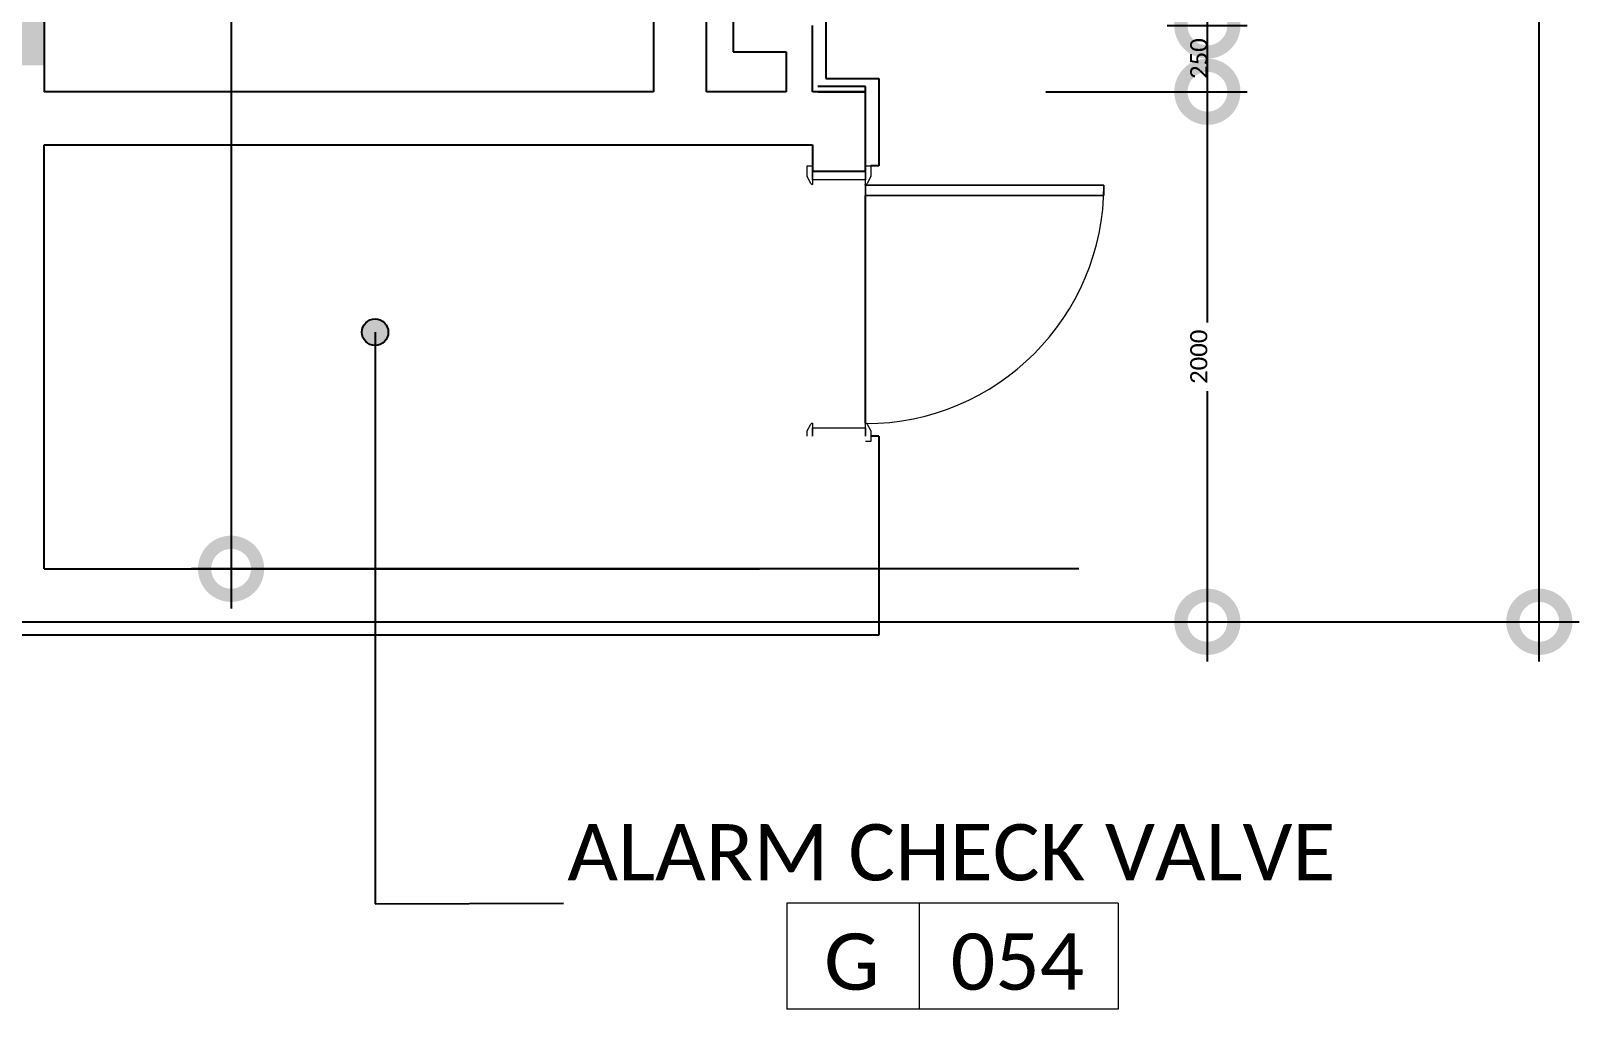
# Model space of a CAD drawing. Header units: metres. Extents: x 22.6 to 101.3, y 9.4 to 67.4.
# Drawn here: x 91.34 to 97.19, y 36.89 to 40.58 of the extents above; entities that cross this region are included whole.
import ezdxf

# ---------------------------------------------------------------- set-up
doc = ezdxf.new("R2010")
doc.units = ezdxf.units.M
doc.linetypes.add('ECG_Line-Ptrn-Sold', pattern=[9144.001000000002, 9144.000000000002, -0.001])
doc.layers.add('00', color=252, linetype='Continuous')
for name, color, linetype, lineweight in [('A-DIM', 7, 'Continuous', 5), ('A-DOOR', 5, 'Continuous', 5), ('A-TEXT', 7, 'ECG_Line-Ptrn-Sold', 13)]:
    doc.layers.add(name, color=color, linetype=linetype, lineweight=lineweight)
doc.styles.add('Calibri', font='calibri.ttf', dxfattribs={"height": 0.2126391096979332})
doc.dimstyles.new('ECG_Dimn-Detl-100', dxfattribs={"dimscale": 0.3048, "dimtxt": 0.25, "dimasz": 1.312335958005249, "dimexe": 0.4921259842519685, "dimexo": 0.0625, "dimgap": 0, "dimtad": 1, "dimdec": 0, "dimlfac": 1000, "dimzin": 0, "dimdsep": 46, "dimtxsty": 'Calibri', "dimblk1": 'DOTSMALL', "dimblk2": 'DOTSMALL', "dimsah": 1, "dimcen": 0.09, "dimdle": 0.4921259842519685, "dimazin": 0, "dimtfac": 1, "dimtdec": 4, "dimtix": 1, "dimtmove": 0, "dimatfit": 3, "dimfxl": 0.4921259842519685, "dimfxlon": 1, "dimtvp": 1, "dimtolj": 1, "dimtzin": 0, "dimarcsym": 2})
doc.dimstyles.new('ECG_Dimn-Detl-100_2', dxfattribs={"dimscale": 0.3048, "dimtxt": 0.25, "dimasz": 1.312335958005249, "dimexe": 0.4921259842519685, "dimexo": 0.0625, "dimgap": 0, "dimtad": 1, "dimdec": 0, "dimlfac": 1000, "dimzin": 0, "dimdsep": 46, "dimtxsty": 'Calibri', "dimblk1": 'DOTSMALL', "dimblk2": 'DOTSMALL', "dimsah": 1, "dimcen": 0.09, "dimdle": 0.4921259842519685, "dimazin": 0, "dimtfac": 1, "dimtdec": 4, "dimtix": 1, "dimtmove": 0, "dimatfit": 3, "dimfxl": 0.4921259842519685, "dimfxlon": 1, "dimtvp": 1, "dimtolj": 1, "dimtzin": 0, "dimarcsym": 2})

# ---------------------------------------------------------------- blocks, each defined once
blk = doc.blocks.new('ECG_ Door-Single Leaf-Gnrc - 1000x2200 mm-V56-GROUND FLOOR PLAN')
at = {"layer": 'A-DOOR'}
for p, q in [((-0.4999999999997474, 0.12), (-0.4800000000000015, 0.12)), ((-0.4800000000000015, 0.12), (-0.4540000000000016, 0.106)), ((0.4539999999999911, 0.106), (0.4799999999999908, 0.12)), ((0.4799999999999908, 0.12), (0.5199999999999909, 0.12)), ((0.5199999999999909, 0.12), (0.5199999999999909, 0.1000000000000001)), ((-0.4500000000000016, 0.1000000000000001), (-0.4999999999997487, 0.1000000000000001)), ((-0.5000000000003211, 0.1), (-0.4680000000003104, 0.1)), ((-0.4680000000003104, 0.1), (-0.4680000000003104, -0.1000000000009699)), ((0.4999999999999922, 0.1000000000000001), (0.449999999999991, 0.1000000000000001)), ((0.4679999999996772, 0.1), (0.4999999999996882, 0.1)), ((0.4679999999996772, -0.1000000000009699), (0.4679999999996772, 0.1)), ((-0.5200000000000015, -0.1200000000009713), (-0.5200000000000017, -0.1000000000009748)), ((-0.4999999999997488, -0.1000000000009738), (-0.4500000000000015, -0.1000000000009713)), ((-0.4680000000003104, -0.1000000000009699), (-0.5000000000003211, -0.1000000000009699)), ((-0.4540000000000017, -0.1060000000009713), (-0.4800000000000013, -0.1200000000009744)), ((0.407999999999996, -0.1000000000009684), (0.447999999999996, -0.1000000000009684)), ((0.407999999999996, -1.000000000000968), (0.407999999999996, -0.1000000000009684)), ((0.4079999999999928, -0.1000000000009683), (0.4079999999999928, -1.000000000000968)), ((0.4479999999999928, -0.1000000000009683), (0.4079999999999928, -0.1000000000009683)), ((0.447999999999996, -0.1000000000009682), (0.447999999999996, -1.000000000000968)), ((0.4479999999999928, -1.000000000000968), (0.4479999999999928, -0.1000000000009682)), ((0.4499999999999915, -0.1000000000009685), (0.4999999999999952, -0.1000000000009682)), ((0.4799999999999915, -0.1200000000009682), (0.4539999999999915, -0.1060000000009683)), ((0.4999999999996882, -0.1000000000009699), (0.4679999999996772, -0.1000000000009699)), ((0.5199999999999915, -0.100000000000968), (0.5199999999999916, -0.1200000000009679)), ((-0.4800000000000013, -0.1200000000009744), (-0.5200000000000015, -0.1200000000009713)), ((0.5199999999999916, -0.1200000000009679), (0.4799999999999915, -0.1200000000009682)), ((0.447999999999996, -1.000000000000968), (0.407999999999996, -1.000000000000968)), ((0.4079999999999928, -1.000000000000968), (0.4479999999999928, -1.000000000000968))]:
    blk.add_line(p, q, dxfattribs=at)
for centre, radius, start, end in [((-0.4580000000000015, 0.099), 0.008062257748298529, 7.125016348902825, 60.25511870305812), ((0.4579999999999909, 0.099), 0.008062257748298515, 119.7448812969415, 172.8749836510976), ((-0.4580000000000015, -0.09900000000097124), 0.008062257748298515, 299.7448812969407, 352.8749836510972), ((0.4479999999999913, -0.1000000000009636), 0.9000000000000054, 180.0000000000001, 269.9999999999997), ((0.4579999999999915, -0.0990000000009683), 0.008062257748298577, 187.1250163489029, 240.2551187030579)]:
    blk.add_arc(centre, radius, start, end, dxfattribs=at)
blk = doc.blocks.new('ECG_G-Tag-Room - ECG_G-Tag-Room-Engl-1568319-GROUND FLOOR PLAN')
at = {"layer": 'A-TEXT'}
for p, q in [((-0.006249999999999996, 0), (-0.006249999999999996, -0.004)), ((0.00625, 0), (-0.006249999999999996, 0)), ((-0.001249999999999994, -0.004), (-0.001249999999999987, 0)), ((0.00625, 0), (0.00625, -0.004)), ((0.006250000000000001, -0.004), (-0.006249999999999996, -0.004))]:
    blk.add_line(p, q, dxfattribs=at)
blk = doc.blocks.new('_DotSmall')
at = {"color": 0, "linetype": 'ByBlock', "const_width": 0.5}
blk.add_lwpolyline([(-0.0625, 0, 1), (0.0625, 0, 1)], format="xyb", close=True, dxfattribs=at)

msp = doc.modelspace()

# ---------------------------------------------------------------- hatches: boundary and pattern name
at = {"layer": '00'}
h = msp.add_hatch(color=252, dxfattribs=at)
h.paths.add_polyline_path([(91.29393060839786, 40.44732717912517), (91.39393060839784, 40.44732717912517), (91.39393060839784, 40.74732717912519), (91.24393060839785, 40.74732717912519), (91.24393060839785, 40.44732717912517)], flags=0)
h.paths.add_polyline_path([(87.74393060839786, 40.44732717912521), (87.74393060839782, 40.74732717912522), (87.59393060839783, 40.74732717912522), (87.59393060839778, 40.44732717912521)], flags=0)
h = msp.add_hatch(color=252, dxfattribs=at)
edge = h.paths.add_edge_path(flags=0)
edge.add_arc((92.64286752204038, 39.44002395416946), 0.04999999999999716, 0, 360)

# ---------------------------------------------------------------- linework, layer by layer
at = {"layer": '00', "color": 252}
for p, q in [((91.39393060839777, 47.34732717912512), (91.39393060839775, 40.34732717912514)), ((93.69393060839768, 41.09732717912629), (93.69393060839768, 40.34732717912514)), ((93.89393060839767, 40.34732717912514), (93.89393060839767, 40.99732717912663)), ((93.99393060839738, 40.99732717912663), (93.99393060839738, 40.4973271791266)), ((94.34393060839753, 40.64732717912659), (94.34393060839753, 40.39732717912513)), ((94.29393060839772, 40.34732717912514), (94.29393060839772, 40.59732717912658)), ((93.99393060839738, 40.4973271791266), (94.19393060839774, 40.4973271791266)), ((94.19393060839774, 40.4973271791266), (94.19393060839774, 40.34732717912514)), ((94.34393060839753, 40.39732717912513), (94.54393060839777, 40.39732717912513)), ((94.54393060839777, 40.39732717912513), (94.54393060839777, 40.06732717912489)), ((93.69393060839772, 40.34732717912511), (91.39393060839775, 40.34732717912514)), ((94.19393060839774, 40.34732717912511), (93.89393060839767, 40.34732717912507)), ((94.49393060839775, 40.3473271791264), (94.29393060839776, 40.3473271791264)), ((94.49393060839775, 40.36732717912514), (94.31393060839771, 40.36732717912514)), ((94.31393060839771, 40.34732717912511), (94.49393060839775, 40.34732717912511)), ((94.49393060839775, 40.34732717912511), (94.49393060839775, 40.36732717912514)), ((94.49393060839775, 40.0473271791249), (94.49393060839775, 40.3473271791264)), ((91.39393060839772, 38.54732717912493), (91.39393060839775, 40.14732717912512)), ((91.39393060839775, 40.14732717912512), (94.29393060839776, 40.14732717912512)), ((94.29393060839779, 40.14732717912512), (94.29393060839776, 40.0473271791249)), ((94.29393060839776, 40.0473271791249), (94.49393060839775, 40.0473271791249)), ((94.54393060839777, 40.06732717912489), (94.51393060839868, 40.06732717912489)), ((94.49393060839769, 39.9953271791249), (94.49393060839769, 39.99732717912489)), ((94.4939306083977, 39.0973271791249), (94.49393060839769, 39.95532717912491)), ((92.64286752204038, 39.44002395416946), (92.64286752204038, 37.2830977526588)), ((94.54393060839777, 39.04732717912516), (94.51393060839868, 39.04732717912516)), ((94.54393060839777, 39.04732717912516), (94.54393060839777, 38.29732717912491)), ((91.39393060839772, 38.54732717912493), (94.09393060839771, 38.54732717912491)), ((91.09393060839774, 38.34732717912493), (94.09393060839771, 38.3473271791249)), ((94.54393060839777, 38.29732717912491), (91.04393060839774, 38.29732717912492)), ((92.64286752204038, 37.2830977526588), (93.35395643633575, 37.28638905354893))]:
    msp.add_line(p, q, dxfattribs=at)
msp.add_circle((92.64286752204038, 39.44002395416946), 0.04999999999999716, dxfattribs=at)

# ---------------------------------------------------------------- block references
at = {"layer": '00', "color": 252, "rotation": 89.99999999999953}
msp.add_blockref('ECG_ Door-Single Leaf-Gnrc - 1000x2200 mm-V56-GROUND FLOOR PLAN', (94.39393060839772, 39.54732717912491), dxfattribs=at)
at = {"layer": '00', "color": 252, "xscale": 99.99999999999993, "yscale": 99.99999999999993, "zscale": 99.99999999999993}
msp.add_blockref('ECG_G-Tag-Room - ECG_G-Tag-Room-Engl-1568319-GROUND FLOOR PLAN', (94.82255445774898, 37.28638905354893), dxfattribs=at)

# ---------------------------------------------------------------- texts
at = {"layer": '00', "color": 252, "char_height": 0.212639109697933, "attachment_point": 2, "line_spacing_factor": 1.156427148766662, "style": 'Calibri'}
for s, insert, width in [('ALARM CHECK VALVE', (94.81770643633575, 37.58401436866471), 3.512999999999997), ('\\fCalibri|b0|i0|c178|p34|;G', (94.44218793431708, 37.17147463188458), 0.2549999999999997), ('054', (95.06770643633574, 37.17147463188458), 0.6119999999999993)]:
    msp.add_mtext(s, dxfattribs=dict(at, insert=insert, width=width))

# ---------------------------------------------------------------- dimensions: what is measured, and where the dimension line sits
at = {"layer": 'A-DIM'}
for base, p1, p2, dimstyle, override in [((97.03731309002589, 49.24732717912513), (96.88731309002581, 38.34732717912488), (96.8873130900259, 49.24732717912513), 'ECG_Dimn-Detl-100_2', {"dimpost": '<>', "dimfxl": 10.90000000000025}), ((92.09941113047982, 38.54732717912493), (92.24941113047993, 49.04732717912491), (92.24941113047981, 38.54732717912493), 'ECG_Dimn-Detl-100', {"dimpost": '<>', "dimfxl": 10.49999999999998}), ((95.78455902390819, 41.09732717912627), (95.6345590239082, 40.59732717912656), (95.6345590239082, 41.09732717912627), 'ECG_Dimn-Detl-100_2', {"dimpost": '<>', "dimfxl": 0.4999999999997158}), ((95.78455902390819, 40.59732717912656), (95.6345590239082, 40.3473271791264), (95.6345590239082, 40.59732717912656), 'ECG_Dimn-Detl-100_2', {"dimpost": '<>', "dimfxl": 0.2500000000001563}), ((95.78455902390819, 40.3473271791264), (95.63455902390818, 38.34732717912489), (95.6345590239082, 40.3473271791264), 'ECG_Dimn-Detl-100_2', {"dimpost": '<>', "dimfxl": 2.000000000001513})]:
    msp.add_linear_dim(base=base, p1=p1, p2=p2, angle=89.99999999999991, dimstyle=dimstyle, override=override, dxfattribs=at).render()

doc.saveas('drawing.dxf')
